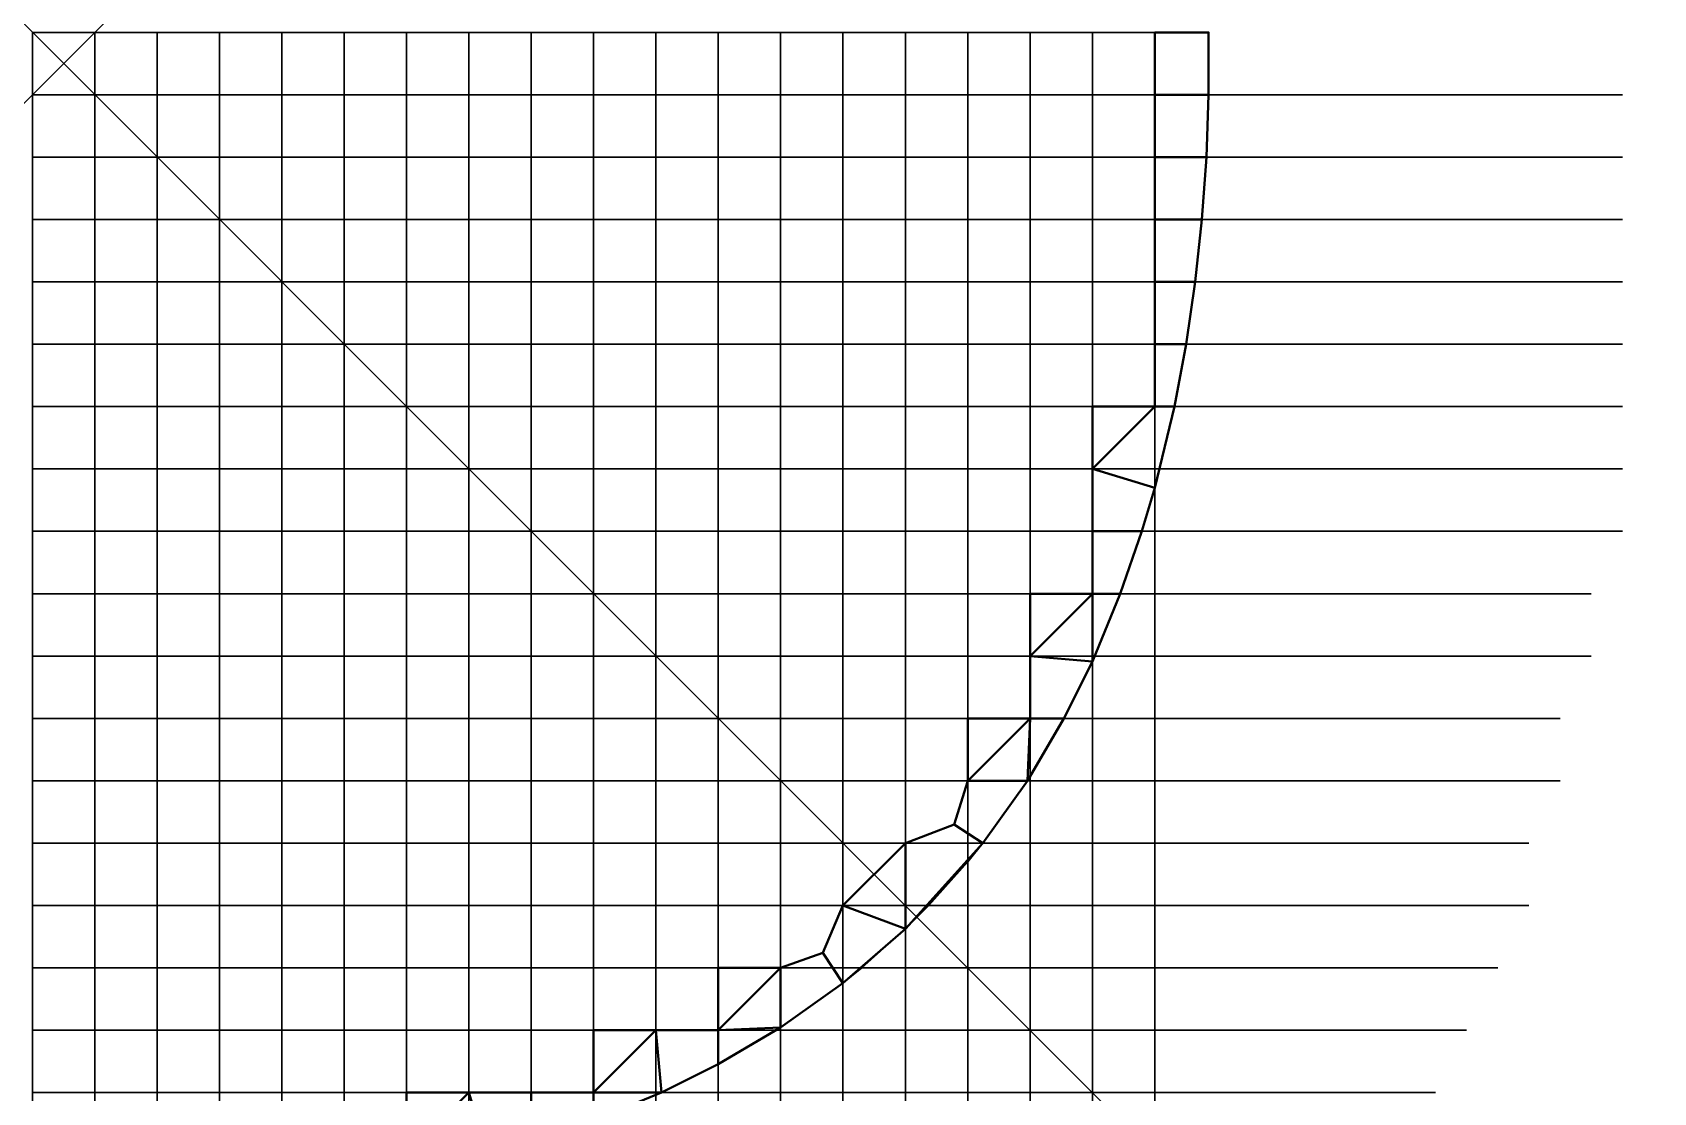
# Model space of a CAD drawing. Header units: millimetres. Extents: x -27.3 to 27.3, y -27.3 to 27.3.
# Drawn here: x -0.53 to 27.29, y -17.66 to 0.53 of the extents above; entities that cross this region are included whole.
import ezdxf

# ---------------------------------------------------------------- set-up
doc = ezdxf.new("R2010")
doc.units = ezdxf.units.MM
for name, color, linetype, lineweight in [('Bases', 102, 'Continuous', 30), ('Bases - borderline', 102, 'Continuous', 40), ('Border', 7, 'Continuous', 30), ('LowerTendons', 140, 'Continuous', 30), ('LowerTendons Crown', 162, 'Continuous', 30), ('UpperTendons', 30, 'Continuous', 30), ('UpperTendons Crown', 56, 'Continuous', 30)]:
    doc.layers.add(name, color=color, linetype=linetype, lineweight=lineweight)

# ---------------------------------------------------------------- blocks, each defined once
blk = doc.blocks.new('dfgdfgdfgdfgdfgdfg')
at = {"layer": 'Border'}
for p, q in [((0.56143, 0.01529), (0.56143, -0.01529)), ((0.56143, -0.01529), (0.56034, -0.04586)), ((0.56034, -0.04586), (0.55816, -0.07643)), ((0.55816, -0.07643), (0.55484, -0.107)), ((0.55484, -0.107), (0.55034, -0.13757)), ((0.55034, -0.13757), (0.5446, -0.16814)), ((0.5446, -0.16814), (0.53753, -0.19871)), ((0.53753, -0.19871), (0.535, -0.20793)), ((0.535, -0.20793), (0.52871, -0.22929)), ((0.52871, -0.22929), (0.51811, -0.25986)), ((0.51811, -0.25986), (0.50568, -0.29043)), ((0.50443, -0.29313), (0.49043, -0.321)), ((0.50568, -0.29043), (0.50443, -0.29313)), ((0.49043, -0.321), (0.47386, -0.34958)), ((0.47386, -0.34958), (0.4726, -0.35157)), ((0.4726, -0.35157), (0.45073, -0.38214)), ((0.45073, -0.38214), (0.44329, -0.39137)), ((0.44329, -0.39137), (0.4242, -0.41271)), ((0.4242, -0.41271), (0.41271, -0.4242)), ((0.41271, -0.4242), (0.39137, -0.44329)), ((0.39137, -0.44329), (0.38214, -0.45073)), ((0.38214, -0.45073), (0.35157, -0.4726)), ((0.34958, -0.47386), (0.321, -0.49043)), ((0.35157, -0.4726), (0.34958, -0.47386)), ((0.321, -0.49043), (0.29313, -0.50443)), ((0.29313, -0.50443), (0.29043, -0.50568))]:
    blk.add_line(p, q, dxfattribs=at)

msp = doc.modelspace()

# ---------------------------------------------------------------- linework, layer by layer
for p, q in [((-27.285, -27.285), (27.285, 27.285)), ((27.285, -27.285), (-27.285, 27.285))]:
    msp.add_line(p, q)
at = {"layer": 'Bases'}
for points in [[(-0.535, -0.535), (0.535, -0.535), (0.535, 0.535), (-0.535, 0.535)], [(0.535, -0.535), (1.605, -0.535), (1.605, 0.535), (0.535, 0.535)], [(1.605, -0.535), (2.675, -0.535), (2.675, 0.535), (1.605, 0.535)], [(2.675, -0.535), (3.745, -0.535), (3.745, 0.535), (2.675, 0.535)], [(3.745, -0.535), (4.815, -0.535), (4.815, 0.535), (3.745, 0.535)], [(4.815, -0.535), (5.885, -0.535), (5.885, 0.535), (4.815, 0.535)], [(5.885, -0.535), (6.955, -0.535), (6.955, 0.535), (5.885, 0.535)], [(6.955, -0.535), (8.025, -0.535), (8.025, 0.535), (6.955, 0.535)], [(8.025, -0.535), (9.095, -0.535), (9.095, 0.535), (8.025, 0.535)], [(9.095, -0.535), (10.165, -0.535), (10.165, 0.535), (9.095, 0.535)], [(10.165, -0.535), (11.235, -0.535), (11.235, 0.535), (10.165, 0.535)], [(11.235, -0.535), (12.305, -0.535), (12.305, 0.535), (11.235, 0.535)], [(12.305, -0.535), (13.375, -0.535), (13.375, 0.535), (12.305, 0.535)], [(13.375, -0.535), (14.445, -0.535), (14.445, 0.535), (13.375, 0.535)], [(14.445, -0.535), (15.515, -0.535), (15.515, 0.535), (14.445, 0.535)], [(15.515, -0.535), (16.585, -0.535), (16.585, 0.535), (15.515, 0.535)], [(16.585, -0.535), (17.655, -0.535), (17.655, 0.535), (16.585, 0.535)], [(17.655, -0.535), (18.725, -0.535), (18.725, 0.535), (17.655, 0.535)], [(-0.535, -1.605), (0.535, -1.605), (0.535, -0.535), (-0.535, -0.535)], [(0.535, -1.605), (1.605, -1.605), (1.605, -0.535), (0.535, -0.535)], [(1.605, -1.605), (2.675, -1.605), (2.675, -0.535), (1.605, -0.535)], [(2.675, -1.605), (3.745, -1.605), (3.745, -0.535), (2.675, -0.535)], [(3.745, -1.605), (4.815, -1.605), (4.815, -0.535), (3.745, -0.535)], [(4.815, -1.605), (5.885, -1.605), (5.885, -0.535), (4.815, -0.535)], [(5.885, -1.605), (6.955, -1.605), (6.955, -0.535), (5.885, -0.535)], [(6.955, -1.605), (8.025, -1.605), (8.025, -0.535), (6.955, -0.535)], [(8.025, -1.605), (9.095, -1.605), (9.095, -0.535), (8.025, -0.535)], [(9.095, -1.605), (10.165, -1.605), (10.165, -0.535), (9.095, -0.535)], [(10.165, -1.605), (11.235, -1.605), (11.235, -0.535), (10.165, -0.535)], [(11.235, -1.605), (12.305, -1.605), (12.305, -0.535), (11.235, -0.535)], [(12.305, -1.605), (13.375, -1.605), (13.375, -0.535), (12.305, -0.535)], [(13.375, -1.605), (14.445, -1.605), (14.445, -0.535), (13.375, -0.535)], [(14.445, -1.605), (15.515, -1.605), (15.515, -0.535), (14.445, -0.535)], [(15.515, -1.605), (16.585, -1.605), (16.585, -0.535), (15.515, -0.535)], [(16.585, -1.605), (17.655, -1.605), (17.655, -0.535), (16.585, -0.535)], [(17.655, -1.605), (18.725, -1.605), (18.725, -0.535), (17.655, -0.535)], [(-0.535, -2.675), (0.535, -2.675), (0.535, -1.605), (-0.535, -1.605)], [(0.535, -2.675), (1.605, -2.675), (1.605, -1.605), (0.535, -1.605)], [(1.605, -2.675), (2.675, -2.675), (2.675, -1.605), (1.605, -1.605)], [(2.675, -2.675), (3.745, -2.675), (3.745, -1.605), (2.675, -1.605)], [(3.745, -2.675), (4.815, -2.675), (4.815, -1.605), (3.745, -1.605)], [(4.815, -2.675), (5.885, -2.675), (5.885, -1.605), (4.815, -1.605)], [(5.885, -2.675), (6.955, -2.675), (6.955, -1.605), (5.885, -1.605)], [(6.955, -2.675), (8.025, -2.675), (8.025, -1.605), (6.955, -1.605)], [(8.025, -2.675), (9.095, -2.675), (9.095, -1.605), (8.025, -1.605)], [(9.095, -2.675), (10.165, -2.675), (10.165, -1.605), (9.095, -1.605)], [(10.165, -2.675), (11.235, -2.675), (11.235, -1.605), (10.165, -1.605)], [(11.235, -2.675), (12.305, -2.675), (12.305, -1.605), (11.235, -1.605)], [(12.305, -2.675), (13.375, -2.675), (13.375, -1.605), (12.305, -1.605)], [(13.375, -2.675), (14.445, -2.675), (14.445, -1.605), (13.375, -1.605)], [(14.445, -2.675), (15.515, -2.675), (15.515, -1.605), (14.445, -1.605)], [(15.515, -2.675), (16.585, -2.675), (16.585, -1.605), (15.515, -1.605)], [(16.585, -2.675), (17.655, -2.675), (17.655, -1.605), (16.585, -1.605)], [(17.655, -2.675), (18.725, -2.675), (18.725, -1.605), (17.655, -1.605)], [(-0.535, -3.745), (0.535, -3.745), (0.535, -2.675), (-0.535, -2.675)], [(0.535, -3.745), (1.605, -3.745), (1.605, -2.675), (0.535, -2.675)], [(1.605, -3.745), (2.675, -3.745), (2.675, -2.675), (1.605, -2.675)], [(2.675, -3.745), (3.745, -3.745), (3.745, -2.675), (2.675, -2.675)], [(3.745, -3.745), (4.815, -3.745), (4.815, -2.675), (3.745, -2.675)], [(4.815, -3.745), (5.885, -3.745), (5.885, -2.675), (4.815, -2.675)], [(5.885, -3.745), (6.955, -3.745), (6.955, -2.675), (5.885, -2.675)], [(6.955, -3.745), (8.025, -3.745), (8.025, -2.675), (6.955, -2.675)], [(8.025, -3.745), (9.095, -3.745), (9.095, -2.675), (8.025, -2.675)], [(9.095, -3.745), (10.165, -3.745), (10.165, -2.675), (9.095, -2.675)], [(10.165, -3.745), (11.235, -3.745), (11.235, -2.675), (10.165, -2.675)], [(11.235, -3.745), (12.305, -3.745), (12.305, -2.675), (11.235, -2.675)], [(12.305, -3.745), (13.375, -3.745), (13.375, -2.675), (12.305, -2.675)], [(13.375, -3.745), (14.445, -3.745), (14.445, -2.675), (13.375, -2.675)], [(14.445, -3.745), (15.515, -3.745), (15.515, -2.675), (14.445, -2.675)], [(15.515, -3.745), (16.585, -3.745), (16.585, -2.675), (15.515, -2.675)], [(16.585, -3.745), (17.655, -3.745), (17.655, -2.675), (16.585, -2.675)], [(17.655, -3.745), (18.725, -3.745), (18.725, -2.675), (17.655, -2.675)], [(-0.535, -4.815), (0.535, -4.815), (0.535, -3.745), (-0.535, -3.745)], [(0.535, -4.815), (1.605, -4.815), (1.605, -3.745), (0.535, -3.745)], [(1.605, -4.815), (2.675, -4.815), (2.675, -3.745), (1.605, -3.745)], [(2.675, -4.815), (3.745, -4.815), (3.745, -3.745), (2.675, -3.745)], [(3.745, -4.815), (4.815, -4.815), (4.815, -3.745), (3.745, -3.745)], [(4.815, -4.815), (5.885, -4.815), (5.885, -3.745), (4.815, -3.745)], [(5.885, -4.815), (6.955, -4.815), (6.955, -3.745), (5.885, -3.745)], [(6.955, -4.815), (8.025, -4.815), (8.025, -3.745), (6.955, -3.745)], [(8.025, -4.815), (9.095, -4.815), (9.095, -3.745), (8.025, -3.745)], [(9.095, -4.815), (10.165, -4.815), (10.165, -3.745), (9.095, -3.745)], [(10.165, -4.815), (11.235, -4.815), (11.235, -3.745), (10.165, -3.745)], [(11.235, -4.815), (12.305, -4.815), (12.305, -3.745), (11.235, -3.745)], [(12.305, -4.815), (13.375, -4.815), (13.375, -3.745), (12.305, -3.745)], [(13.375, -4.815), (14.445, -4.815), (14.445, -3.745), (13.375, -3.745)], [(14.445, -4.815), (15.515, -4.815), (15.515, -3.745), (14.445, -3.745)], [(15.515, -4.815), (16.585, -4.815), (16.585, -3.745), (15.515, -3.745)], [(16.585, -4.815), (17.655, -4.815), (17.655, -3.745), (16.585, -3.745)], [(17.655, -4.815), (18.725, -4.815), (18.725, -3.745), (17.655, -3.745)], [(-0.535, -5.885), (0.535, -5.885), (0.535, -4.815), (-0.535, -4.815)], [(0.535, -5.885), (1.605, -5.885), (1.605, -4.815), (0.535, -4.815)], [(1.605, -5.885), (2.675, -5.885), (2.675, -4.815), (1.605, -4.815)], [(2.675, -5.885), (3.745, -5.885), (3.745, -4.815), (2.675, -4.815)], [(3.745, -5.885), (4.815, -5.885), (4.815, -4.815), (3.745, -4.815)], [(4.815, -5.885), (5.885, -5.885), (5.885, -4.815), (4.815, -4.815)], [(5.885, -5.885), (6.955, -5.885), (6.955, -4.815), (5.885, -4.815)], [(6.955, -5.885), (8.025, -5.885), (8.025, -4.815), (6.955, -4.815)], [(8.025, -5.885), (9.095, -5.885), (9.095, -4.815), (8.025, -4.815)], [(9.095, -5.885), (10.165, -5.885), (10.165, -4.815), (9.095, -4.815)], [(10.165, -5.885), (11.235, -5.885), (11.235, -4.815), (10.165, -4.815)], [(11.235, -5.885), (12.305, -5.885), (12.305, -4.815), (11.235, -4.815)], [(12.305, -5.885), (13.375, -5.885), (13.375, -4.815), (12.305, -4.815)], [(13.375, -5.885), (14.445, -5.885), (14.445, -4.815), (13.375, -4.815)], [(14.445, -5.885), (15.515, -5.885), (15.515, -4.815), (14.445, -4.815)], [(15.515, -5.885), (16.585, -5.885), (16.585, -4.815), (15.515, -4.815)], [(16.585, -5.885), (17.655, -5.885), (17.655, -4.815), (16.585, -4.815)], [(17.655, -5.885), (18.725, -5.885), (18.725, -4.815), (17.655, -4.815)], [(-0.535, -6.955), (0.535, -6.955), (0.535, -5.885), (-0.535, -5.885)], [(0.535, -6.955), (1.605, -6.955), (1.605, -5.885), (0.535, -5.885)], [(1.605, -6.955), (2.675, -6.955), (2.675, -5.885), (1.605, -5.885)], [(2.675, -6.955), (3.745, -6.955), (3.745, -5.885), (2.675, -5.885)], [(3.745, -6.955), (4.815, -6.955), (4.815, -5.885), (3.745, -5.885)], [(4.815, -6.955), (5.885, -6.955), (5.885, -5.885), (4.815, -5.885)], [(5.885, -6.955), (6.955, -6.955), (6.955, -5.885), (5.885, -5.885)], [(6.955, -6.955), (8.025, -6.955), (8.025, -5.885), (6.955, -5.885)], [(8.025, -6.955), (9.095, -6.955), (9.095, -5.885), (8.025, -5.885)], [(9.095, -6.955), (10.165, -6.955), (10.165, -5.885), (9.095, -5.885)], [(10.165, -6.955), (11.235, -6.955), (11.235, -5.885), (10.165, -5.885)], [(11.235, -6.955), (12.305, -6.955), (12.305, -5.885), (11.235, -5.885)], [(12.305, -6.955), (13.375, -6.955), (13.375, -5.885), (12.305, -5.885)], [(13.375, -6.955), (14.445, -6.955), (14.445, -5.885), (13.375, -5.885)], [(14.445, -6.955), (15.515, -6.955), (15.515, -5.885), (14.445, -5.885)], [(15.515, -6.955), (16.585, -6.955), (16.585, -5.885), (15.515, -5.885)], [(16.585, -6.955), (17.655, -6.955), (17.655, -5.885), (16.585, -5.885)], [(-0.535, -8.025), (0.535, -8.025), (0.535, -6.955), (-0.535, -6.955)], [(0.535, -8.025), (1.605, -8.025), (1.605, -6.955), (0.535, -6.955)], [(1.605, -8.025), (2.675, -8.025), (2.675, -6.955), (1.605, -6.955)], [(2.675, -8.025), (3.745, -8.025), (3.745, -6.955), (2.675, -6.955)], [(3.745, -8.025), (4.815, -8.025), (4.815, -6.955), (3.745, -6.955)], [(4.815, -8.025), (5.885, -8.025), (5.885, -6.955), (4.815, -6.955)], [(5.885, -8.025), (6.955, -8.025), (6.955, -6.955), (5.885, -6.955)], [(6.955, -8.025), (8.025, -8.025), (8.025, -6.955), (6.955, -6.955)], [(8.025, -8.025), (9.095, -8.025), (9.095, -6.955), (8.025, -6.955)], [(9.095, -8.025), (10.165, -8.025), (10.165, -6.955), (9.095, -6.955)], [(10.165, -8.025), (11.235, -8.025), (11.235, -6.955), (10.165, -6.955)], [(11.235, -8.025), (12.305, -8.025), (12.305, -6.955), (11.235, -6.955)], [(12.305, -8.025), (13.375, -8.025), (13.375, -6.955), (12.305, -6.955)], [(13.375, -8.025), (14.445, -8.025), (14.445, -6.955), (13.375, -6.955)], [(14.445, -8.025), (15.515, -8.025), (15.515, -6.955), (14.445, -6.955)], [(15.515, -8.025), (16.585, -8.025), (16.585, -6.955), (15.515, -6.955)], [(16.585, -8.025), (17.655, -8.025), (17.655, -6.955), (16.585, -6.955)], [(-0.535, -9.095), (0.535, -9.095), (0.535, -8.025), (-0.535, -8.025)], [(0.535, -9.095), (1.605, -9.095), (1.605, -8.025), (0.535, -8.025)], [(1.605, -9.095), (2.675, -9.095), (2.675, -8.025), (1.605, -8.025)], [(2.675, -9.095), (3.745, -9.095), (3.745, -8.025), (2.675, -8.025)], [(3.745, -9.095), (4.815, -9.095), (4.815, -8.025), (3.745, -8.025)], [(4.815, -9.095), (5.885, -9.095), (5.885, -8.025), (4.815, -8.025)], [(5.885, -9.095), (6.955, -9.095), (6.955, -8.025), (5.885, -8.025)], [(6.955, -9.095), (8.025, -9.095), (8.025, -8.025), (6.955, -8.025)], [(8.025, -9.095), (9.095, -9.095), (9.095, -8.025), (8.025, -8.025)], [(9.095, -9.095), (10.165, -9.095), (10.165, -8.025), (9.095, -8.025)], [(10.165, -9.095), (11.235, -9.095), (11.235, -8.025), (10.165, -8.025)], [(11.235, -9.095), (12.305, -9.095), (12.305, -8.025), (11.235, -8.025)], [(12.305, -9.095), (13.375, -9.095), (13.375, -8.025), (12.305, -8.025)], [(13.375, -9.095), (14.445, -9.095), (14.445, -8.025), (13.375, -8.025)], [(14.445, -9.095), (15.515, -9.095), (15.515, -8.025), (14.445, -8.025)], [(15.515, -9.095), (16.585, -9.095), (16.585, -8.025), (15.515, -8.025)], [(16.585, -9.095), (17.655, -9.095), (17.655, -8.025), (16.585, -8.025)], [(-0.535, -10.165), (0.535, -10.165), (0.535, -9.095), (-0.535, -9.095)], [(0.535, -10.165), (1.605, -10.165), (1.605, -9.095), (0.535, -9.095)], [(1.605, -10.165), (2.675, -10.165), (2.675, -9.095), (1.605, -9.095)], [(2.675, -10.165), (3.745, -10.165), (3.745, -9.095), (2.675, -9.095)], [(3.745, -10.165), (4.815, -10.165), (4.815, -9.095), (3.745, -9.095)], [(4.815, -10.165), (5.885, -10.165), (5.885, -9.095), (4.815, -9.095)], [(5.885, -10.165), (6.955, -10.165), (6.955, -9.095), (5.885, -9.095)], [(6.955, -10.165), (8.025, -10.165), (8.025, -9.095), (6.955, -9.095)], [(8.025, -10.165), (9.095, -10.165), (9.095, -9.095), (8.025, -9.095)], [(9.095, -10.165), (10.165, -10.165), (10.165, -9.095), (9.095, -9.095)], [(10.165, -10.165), (11.235, -10.165), (11.235, -9.095), (10.165, -9.095)], [(11.235, -10.165), (12.305, -10.165), (12.305, -9.095), (11.235, -9.095)], [(12.305, -10.165), (13.375, -10.165), (13.375, -9.095), (12.305, -9.095)], [(13.375, -10.165), (14.445, -10.165), (14.445, -9.095), (13.375, -9.095)], [(14.445, -10.165), (15.515, -10.165), (15.515, -9.095), (14.445, -9.095)], [(15.515, -10.165), (16.585, -10.165), (16.585, -9.095), (15.515, -9.095)], [(-0.535, -11.235), (0.535, -11.235), (0.535, -10.165), (-0.535, -10.165)], [(0.535, -11.235), (1.605, -11.235), (1.605, -10.165), (0.535, -10.165)], [(1.605, -11.235), (2.675, -11.235), (2.675, -10.165), (1.605, -10.165)], [(2.675, -11.235), (3.745, -11.235), (3.745, -10.165), (2.675, -10.165)], [(3.745, -11.235), (4.815, -11.235), (4.815, -10.165), (3.745, -10.165)], [(4.815, -11.235), (5.885, -11.235), (5.885, -10.165), (4.815, -10.165)], [(5.885, -11.235), (6.955, -11.235), (6.955, -10.165), (5.885, -10.165)], [(6.955, -11.235), (8.025, -11.235), (8.025, -10.165), (6.955, -10.165)], [(8.025, -11.235), (9.095, -11.235), (9.095, -10.165), (8.025, -10.165)], [(9.095, -11.235), (10.165, -11.235), (10.165, -10.165), (9.095, -10.165)], [(10.165, -11.235), (11.235, -11.235), (11.235, -10.165), (10.165, -10.165)], [(11.235, -11.235), (12.305, -11.235), (12.305, -10.165), (11.235, -10.165)], [(12.305, -11.235), (13.375, -11.235), (13.375, -10.165), (12.305, -10.165)], [(13.375, -11.235), (14.445, -11.235), (14.445, -10.165), (13.375, -10.165)], [(14.445, -11.235), (15.515, -11.235), (15.515, -10.165), (14.445, -10.165)], [(15.515, -11.235), (16.585, -11.235), (16.585, -10.165), (15.515, -10.165)], [(-0.535, -12.305), (0.535, -12.305), (0.535, -11.235), (-0.535, -11.235)], [(0.535, -12.305), (1.605, -12.305), (1.605, -11.235), (0.535, -11.235)], [(1.605, -12.305), (2.675, -12.305), (2.675, -11.235), (1.605, -11.235)], [(2.675, -12.305), (3.745, -12.305), (3.745, -11.235), (2.675, -11.235)], [(3.745, -12.305), (4.815, -12.305), (4.815, -11.235), (3.745, -11.235)], [(4.815, -12.305), (5.885, -12.305), (5.885, -11.235), (4.815, -11.235)], [(5.885, -12.305), (6.955, -12.305), (6.955, -11.235), (5.885, -11.235)], [(6.955, -12.305), (8.025, -12.305), (8.025, -11.235), (6.955, -11.235)], [(8.025, -12.305), (9.095, -12.305), (9.095, -11.235), (8.025, -11.235)], [(9.095, -12.305), (10.165, -12.305), (10.165, -11.235), (9.095, -11.235)], [(10.165, -12.305), (11.235, -12.305), (11.235, -11.235), (10.165, -11.235)], [(11.235, -12.305), (12.305, -12.305), (12.305, -11.235), (11.235, -11.235)], [(12.305, -12.305), (13.375, -12.305), (13.375, -11.235), (12.305, -11.235)], [(13.375, -12.305), (14.445, -12.305), (14.445, -11.235), (13.375, -11.235)], [(14.445, -12.305), (15.515, -12.305), (15.515, -11.235), (14.445, -11.235)], [(-0.535, -13.375), (0.535, -13.375), (0.535, -12.305), (-0.535, -12.305)], [(0.535, -13.375), (1.605, -13.375), (1.605, -12.305), (0.535, -12.305)], [(1.605, -13.375), (2.675, -13.375), (2.675, -12.305), (1.605, -12.305)], [(2.675, -13.375), (3.745, -13.375), (3.745, -12.305), (2.675, -12.305)], [(3.745, -13.375), (4.815, -13.375), (4.815, -12.305), (3.745, -12.305)], [(4.815, -13.375), (5.885, -13.375), (5.885, -12.305), (4.815, -12.305)], [(5.885, -13.375), (6.955, -13.375), (6.955, -12.305), (5.885, -12.305)], [(6.955, -13.375), (8.025, -13.375), (8.025, -12.305), (6.955, -12.305)], [(8.025, -13.375), (9.095, -13.375), (9.095, -12.305), (8.025, -12.305)], [(9.095, -13.375), (10.165, -13.375), (10.165, -12.305), (9.095, -12.305)], [(10.165, -13.375), (11.235, -13.375), (11.235, -12.305), (10.165, -12.305)], [(11.235, -13.375), (12.305, -13.375), (12.305, -12.305), (11.235, -12.305)], [(12.305, -13.375), (13.375, -13.375), (13.375, -12.305), (12.305, -12.305)], [(13.375, -13.375), (14.445, -13.375), (14.445, -12.305), (13.375, -12.305)], [(14.445, -13.375), (15.28127, -13.05389), (15.515, -12.305), (14.445, -12.305)], [(-0.535, -14.445), (0.535, -14.445), (0.535, -13.375), (-0.535, -13.375)], [(0.535, -14.445), (1.605, -14.445), (1.605, -13.375), (0.535, -13.375)], [(1.605, -14.445), (2.675, -14.445), (2.675, -13.375), (1.605, -13.375)], [(2.675, -14.445), (3.745, -14.445), (3.745, -13.375), (2.675, -13.375)], [(3.745, -14.445), (4.815, -14.445), (4.815, -13.375), (3.745, -13.375)], [(4.815, -14.445), (5.885, -14.445), (5.885, -13.375), (4.815, -13.375)], [(5.885, -14.445), (6.955, -14.445), (6.955, -13.375), (5.885, -13.375)], [(6.955, -14.445), (8.025, -14.445), (8.025, -13.375), (6.955, -13.375)], [(8.025, -14.445), (9.095, -14.445), (9.095, -13.375), (8.025, -13.375)], [(9.095, -14.445), (10.165, -14.445), (10.165, -13.375), (9.095, -13.375)], [(10.165, -14.445), (11.235, -14.445), (11.235, -13.375), (10.165, -13.375)], [(11.235, -14.445), (12.305, -14.445), (12.305, -13.375), (11.235, -13.375)], [(12.305, -14.445), (13.375, -14.445), (13.375, -13.375), (12.305, -13.375)], [(14.445, -13.375), (14.445, -13.375), (13.375, -13.375), (13.375, -14.445)], [(-0.535, -15.515), (0.535, -15.515), (0.535, -14.445), (-0.535, -14.445)], [(0.535, -15.515), (1.605, -15.515), (1.605, -14.445), (0.535, -14.445)], [(1.605, -15.515), (2.675, -15.515), (2.675, -14.445), (1.605, -14.445)], [(2.675, -15.515), (3.745, -15.515), (3.745, -14.445), (2.675, -14.445)], [(3.745, -15.515), (4.815, -15.515), (4.815, -14.445), (3.745, -14.445)], [(4.815, -15.515), (5.885, -15.515), (5.885, -14.445), (4.815, -14.445)], [(5.885, -15.515), (6.955, -15.515), (6.955, -14.445), (5.885, -14.445)], [(6.955, -15.515), (8.025, -15.515), (8.025, -14.445), (6.955, -14.445)], [(8.025, -15.515), (9.095, -15.515), (9.095, -14.445), (8.025, -14.445)], [(9.095, -15.515), (10.165, -15.515), (10.165, -14.445), (9.095, -14.445)], [(10.165, -15.515), (11.235, -15.515), (11.235, -14.445), (10.165, -14.445)], [(11.235, -15.515), (12.305, -15.515), (12.305, -14.445), (11.235, -14.445)], [(12.305, -15.515), (13.02966, -15.25975), (13.375, -14.445), (12.305, -14.445)], [(-0.535, -16.585), (0.535, -16.585), (0.535, -15.515), (-0.535, -15.515)], [(0.535, -16.585), (1.605, -16.585), (1.605, -15.515), (0.535, -15.515)], [(1.605, -16.585), (2.675, -16.585), (2.675, -15.515), (1.605, -15.515)], [(2.675, -16.585), (3.745, -16.585), (3.745, -15.515), (2.675, -15.515)], [(3.745, -16.585), (4.815, -16.585), (4.815, -15.515), (3.745, -15.515)], [(4.815, -16.585), (5.885, -16.585), (5.885, -15.515), (4.815, -15.515)], [(5.885, -16.585), (6.955, -16.585), (6.955, -15.515), (5.885, -15.515)], [(6.955, -16.585), (8.025, -16.585), (8.025, -15.515), (6.955, -15.515)], [(8.025, -16.585), (9.095, -16.585), (9.095, -15.515), (8.025, -15.515)], [(9.095, -16.585), (10.165, -16.585), (10.165, -15.515), (9.095, -15.515)], [(10.165, -16.585), (11.235, -16.585), (11.235, -15.515), (10.165, -15.515)], [(-0.535, -17.655), (0.535, -17.655), (0.535, -16.585), (-0.535, -16.585)], [(0.535, -17.655), (1.605, -17.655), (1.605, -16.585), (0.535, -16.585)], [(1.605, -17.655), (2.675, -17.655), (2.675, -16.585), (1.605, -16.585)], [(2.675, -17.655), (3.745, -17.655), (3.745, -16.585), (2.675, -16.585)], [(3.745, -17.655), (4.815, -17.655), (4.815, -16.585), (3.745, -16.585)], [(4.815, -17.655), (5.885, -17.655), (5.885, -16.585), (4.815, -16.585)], [(5.885, -17.655), (6.955, -17.655), (6.955, -16.585), (5.885, -16.585)], [(6.955, -17.655), (8.025, -17.655), (8.025, -16.585), (6.955, -16.585)], [(8.025, -17.655), (9.095, -17.655), (9.095, -16.585), (8.025, -16.585)], [(-0.535, -18.725), (0.535, -18.725), (0.535, -17.655), (-0.535, -17.655)], [(0.535, -18.725), (1.605, -18.725), (1.605, -17.655), (0.535, -17.655)], [(1.605, -18.725), (2.675, -18.725), (2.675, -17.655), (1.605, -17.655)], [(2.675, -18.725), (3.745, -18.725), (3.745, -17.655), (2.675, -17.655)], [(3.745, -18.725), (4.815, -18.725), (4.815, -17.655), (3.745, -17.655)], [(4.815, -18.725), (5.885, -18.725), (5.885, -17.655), (4.815, -17.655)]]:
    msp.add_3dface(points, dxfattribs=at)
at = {"layer": 'Bases - borderline', "color": 1}
for points in [[(18.725, 0.535), (18.725, -0.535), (19.65005, -0.53515), (19.65005, 0.53515)], [(19.6119, -1.6051), (19.65005, -0.53515), (18.725, -0.535), (18.725, -1.605)], [(19.5356, -2.67505), (19.6119, -1.6051), (18.725, -1.605), (18.725, -2.675)], [(19.4194, -3.745), (19.5356, -2.67505), (18.725, -2.675), (18.725, -3.745)], [(19.2619, -4.81495), (19.4194, -3.745), (18.725, -3.745), (18.725, -4.815)], [(19.061, -5.8849), (19.2619, -4.81495), (18.725, -4.815), (18.725, -5.885)], [(18.725, -7.27755), (19.061, -5.8849), (18.725, -5.885), (17.655, -6.955)], [(18.725, -5.885), (18.725, -5.885), (17.655, -5.885), (17.655, -6.955)], [(18.50485, -8.02515), (18.725, -7.27755), (17.655, -6.955), (17.655, -8.025)], [(18.13385, -9.0951), (18.50485, -8.02515), (17.655, -8.025), (17.655, -9.095)], [(16.585, -9.095), (16.585, -9.095), (17.655, -9.095), (16.585, -10.165)], [(17.65505, -10.25955), (17.65505, -10.25955), (17.655, -9.095), (16.585, -10.165)], [(17.65505, -10.25955), (17.65505, -10.25955), (18.13385, -9.0951), (17.655, -9.095)], [(17.16505, -11.235), (17.65505, -10.25955), (16.585, -10.165), (16.585, -11.235)], [(16.585, -11.235), (16.585, -11.235), (15.515, -11.235), (15.515, -12.305)], [(15.515, -12.305), (15.515, -12.305), (16.541, -12.30495), (16.585, -11.235)], [(16.541, -12.30495), (16.541, -12.30495), (17.16505, -11.235), (16.585, -11.235)], [(15.77555, -13.3749), (16.541, -12.30495), (15.515, -12.305), (15.28127, -13.05389)], [(15.77555, -13.3749), (15.28127, -13.05389), (14.445, -13.375), (14.44485, -14.847)], [(14.44485, -14.847), (14.44485, -14.847), (14.445, -13.375), (13.375, -14.445)], [(13.3749, -15.77555), (14.44485, -14.847), (13.375, -14.445), (13.02966, -15.25975)], [(12.30495, -16.541), (13.3749, -15.77555), (13.02966, -15.25975), (12.305, -15.515)], [(12.305, -15.515), (12.305, -15.515), (11.235, -15.515), (11.235, -16.585)], [(11.235, -16.585), (11.235, -16.585), (12.30495, -16.541), (12.305, -15.515)], [(10.165, -16.585), (10.165, -16.585), (9.095, -16.585), (9.095, -17.655)], [(10.25955, -17.65505), (10.25955, -17.65505), (10.165, -16.585), (9.095, -17.655)], [(10.25955, -17.65505), (11.235, -17.16505), (11.235, -16.585), (10.165, -16.585)], [(11.235, -17.16505), (11.235, -17.16505), (12.30495, -16.541), (11.235, -16.585)], [(5.885, -18.725), (6.955, -17.655), (7.27755, -18.725), (5.8849, -19.061)], [(6.955, -17.655), (6.955, -17.655), (5.885, -17.655), (5.885, -18.725)], [(8.02515, -18.50485), (8.025, -17.655), (6.955, -17.655), (7.27755, -18.725)], [(9.0951, -18.13385), (9.095, -17.655), (8.025, -17.655), (8.02515, -18.50485)], [(9.0951, -18.13385), (9.0951, -18.13385), (10.25955, -17.65505), (9.095, -17.655)]]:
    msp.add_3dface(points, dxfattribs=at)
at = {"layer": 'LowerTendons'}
for p, q in [((-0.535, -0.535), (0.535, -0.535)), ((0.535, -0.535), (1.605, -0.535)), ((1.605, -0.535), (2.675, -0.535)), ((2.675, -0.535), (3.745, -0.535)), ((3.745, -0.535), (4.815, -0.535)), ((4.815, -0.535), (5.885, -0.535)), ((5.885, -0.535), (6.955, -0.535)), ((6.955, -0.535), (8.025, -0.535)), ((8.025, -0.535), (9.095, -0.535)), ((9.095, -0.535), (10.165, -0.535)), ((10.165, -0.535), (11.235, -0.535)), ((11.235, -0.535), (12.305, -0.535)), ((12.305, -0.535), (13.375, -0.535)), ((13.375, -0.535), (14.445, -0.535)), ((14.445, -0.535), (15.515, -0.535)), ((15.515, -0.535), (16.585, -0.535)), ((16.585, -0.535), (17.655, -0.535)), ((17.655, -0.535), (18.725, -0.535)), ((18.725, -0.535), (19.65005, -0.53515)), ((19.65005, -0.53515), (20.865, -0.535)), ((-0.535, -1.605), (0.535, -1.605)), ((0.535, -1.605), (1.605, -1.605)), ((1.605, -1.605), (2.675, -1.605)), ((2.675, -1.605), (3.745, -1.605)), ((3.745, -1.605), (4.815, -1.605)), ((4.815, -1.605), (5.885, -1.605)), ((5.885, -1.605), (6.955, -1.605)), ((6.955, -1.605), (8.025, -1.605)), ((8.025, -1.605), (9.095, -1.605)), ((9.095, -1.605), (10.165, -1.605)), ((10.165, -1.605), (11.235, -1.605)), ((11.235, -1.605), (12.305, -1.605)), ((12.305, -1.605), (13.375, -1.605)), ((13.375, -1.605), (14.445, -1.605)), ((14.445, -1.605), (15.515, -1.605)), ((15.515, -1.605), (16.585, -1.605)), ((16.585, -1.605), (17.655, -1.605)), ((17.655, -1.605), (18.725, -1.605)), ((18.725, -1.605), (19.6119, -1.6051)), ((19.6119, -1.6051), (20.865, -1.605)), ((-0.535, -2.675), (0.535, -2.675)), ((0.535, -2.675), (1.605, -2.675)), ((1.605, -2.675), (2.675, -2.675)), ((2.675, -2.675), (3.745, -2.675)), ((3.745, -2.675), (4.815, -2.675)), ((4.815, -2.675), (5.885, -2.675)), ((5.885, -2.675), (6.955, -2.675)), ((6.955, -2.675), (8.025, -2.675)), ((8.025, -2.675), (9.095, -2.675)), ((9.095, -2.675), (10.165, -2.675)), ((10.165, -2.675), (11.235, -2.675)), ((11.235, -2.675), (12.305, -2.675)), ((12.305, -2.675), (13.375, -2.675)), ((13.375, -2.675), (14.445, -2.675)), ((14.445, -2.675), (15.515, -2.675)), ((15.515, -2.675), (16.585, -2.675)), ((16.585, -2.675), (17.655, -2.675)), ((17.655, -2.675), (18.725, -2.675)), ((18.725, -2.675), (19.5356, -2.67505)), ((19.5356, -2.67505), (20.865, -2.675)), ((-0.535, -3.745), (0.535, -3.745)), ((0.535, -3.745), (1.605, -3.745)), ((1.605, -3.745), (2.675, -3.745)), ((2.675, -3.745), (3.745, -3.745)), ((3.745, -3.745), (4.815, -3.745)), ((4.815, -3.745), (5.885, -3.745)), ((5.885, -3.745), (6.955, -3.745)), ((6.955, -3.745), (8.025, -3.745)), ((8.025, -3.745), (9.095, -3.745)), ((9.095, -3.745), (10.165, -3.745)), ((10.165, -3.745), (11.235, -3.745)), ((11.235, -3.745), (12.305, -3.745)), ((12.305, -3.745), (13.375, -3.745)), ((13.375, -3.745), (14.445, -3.745)), ((14.445, -3.745), (15.515, -3.745)), ((15.515, -3.745), (16.585, -3.745)), ((16.585, -3.745), (17.655, -3.745)), ((17.655, -3.745), (18.725, -3.745)), ((18.725, -3.745), (19.4194, -3.745)), ((19.4194, -3.745), (20.865, -3.745)), ((-0.535, -4.815), (0.535, -4.815)), ((0.535, -4.815), (1.605, -4.815)), ((1.605, -4.815), (2.675, -4.815)), ((2.675, -4.815), (3.745, -4.815)), ((3.745, -4.815), (4.815, -4.815)), ((4.815, -4.815), (5.885, -4.815)), ((5.885, -4.815), (6.955, -4.815)), ((6.955, -4.815), (8.025, -4.815)), ((8.025, -4.815), (9.095, -4.815)), ((9.095, -4.815), (10.165, -4.815)), ((10.165, -4.815), (11.235, -4.815)), ((11.235, -4.815), (12.305, -4.815)), ((12.305, -4.815), (13.375, -4.815)), ((13.375, -4.815), (14.445, -4.815)), ((14.445, -4.815), (15.515, -4.815)), ((15.515, -4.815), (16.585, -4.815)), ((16.585, -4.815), (17.655, -4.815)), ((17.655, -4.815), (18.725, -4.815)), ((18.725, -4.815), (19.2619, -4.81495)), ((19.2619, -4.81495), (20.865, -4.815)), ((-0.535, -5.885), (0.535, -5.885)), ((0.535, -5.885), (1.605, -5.885)), ((1.605, -5.885), (2.675, -5.885)), ((2.675, -5.885), (3.745, -5.885)), ((3.745, -5.885), (4.815, -5.885)), ((4.815, -5.885), (5.885, -5.885)), ((5.885, -5.885), (6.955, -5.885)), ((6.955, -5.885), (8.025, -5.885)), ((8.025, -5.885), (9.095, -5.885)), ((9.095, -5.885), (10.165, -5.885)), ((10.165, -5.885), (11.235, -5.885)), ((11.235, -5.885), (12.305, -5.885)), ((12.305, -5.885), (13.375, -5.885)), ((13.375, -5.885), (14.445, -5.885)), ((14.445, -5.885), (15.515, -5.885)), ((15.515, -5.885), (16.585, -5.885)), ((16.585, -5.885), (17.655, -5.885)), ((17.655, -5.885), (18.725, -5.885)), ((18.725, -5.885), (19.061, -5.8849)), ((19.061, -5.8849), (20.865, -5.885)), ((-0.535, -6.955), (0.535, -6.955)), ((0.535, -6.955), (1.605, -6.955)), ((1.605, -6.955), (2.675, -6.955)), ((2.675, -6.955), (3.745, -6.955)), ((3.745, -6.955), (4.815, -6.955)), ((4.815, -6.955), (5.885, -6.955)), ((5.885, -6.955), (6.955, -6.955)), ((6.955, -6.955), (8.025, -6.955)), ((8.025, -6.955), (9.095, -6.955)), ((9.095, -6.955), (10.165, -6.955)), ((10.165, -6.955), (11.235, -6.955)), ((11.235, -6.955), (12.305, -6.955)), ((12.305, -6.955), (13.375, -6.955)), ((13.375, -6.955), (14.445, -6.955)), ((14.445, -6.955), (15.515, -6.955)), ((15.515, -6.955), (16.585, -6.955)), ((16.585, -6.955), (17.655, -6.955)), ((17.655, -6.955), (20.865, -6.955)), ((-0.535, -8.025), (0.535, -8.025)), ((0.535, -8.025), (1.605, -8.025)), ((1.605, -8.025), (2.675, -8.025)), ((2.675, -8.025), (3.745, -8.025)), ((3.745, -8.025), (4.815, -8.025)), ((4.815, -8.025), (5.885, -8.025)), ((5.885, -8.025), (6.955, -8.025)), ((6.955, -8.025), (8.025, -8.025)), ((8.025, -8.025), (9.095, -8.025)), ((9.095, -8.025), (10.165, -8.025)), ((10.165, -8.025), (11.235, -8.025)), ((11.235, -8.025), (12.305, -8.025)), ((12.305, -8.025), (13.375, -8.025)), ((13.375, -8.025), (14.445, -8.025)), ((14.445, -8.025), (15.515, -8.025)), ((15.515, -8.025), (16.585, -8.025)), ((16.585, -8.025), (17.655, -8.025)), ((17.655, -8.025), (18.50485, -8.02515)), ((18.50485, -8.02515), (20.865, -8.025)), ((-0.535, -9.095), (0.535, -9.095)), ((0.535, -9.095), (1.605, -9.095)), ((1.605, -9.095), (2.675, -9.095)), ((2.675, -9.095), (3.745, -9.095)), ((3.745, -9.095), (4.815, -9.095)), ((4.815, -9.095), (5.885, -9.095)), ((5.885, -9.095), (6.955, -9.095)), ((6.955, -9.095), (8.025, -9.095)), ((8.025, -9.095), (9.095, -9.095)), ((9.095, -9.095), (10.165, -9.095)), ((10.165, -9.095), (11.235, -9.095)), ((11.235, -9.095), (12.305, -9.095)), ((12.305, -9.095), (13.375, -9.095)), ((13.375, -9.095), (14.445, -9.095)), ((14.445, -9.095), (15.515, -9.095)), ((15.515, -9.095), (16.585, -9.095)), ((16.585, -9.095), (17.655, -9.095)), ((17.655, -9.095), (18.13385, -9.0951)), ((18.13385, -9.0951), (19.795, -9.095)), ((-0.535, -10.165), (0.535, -10.165)), ((0.535, -10.165), (1.605, -10.165)), ((1.605, -10.165), (2.675, -10.165)), ((2.675, -10.165), (3.745, -10.165)), ((3.745, -10.165), (4.815, -10.165)), ((4.815, -10.165), (5.885, -10.165)), ((5.885, -10.165), (6.955, -10.165)), ((6.955, -10.165), (8.025, -10.165)), ((8.025, -10.165), (9.095, -10.165)), ((9.095, -10.165), (10.165, -10.165)), ((10.165, -10.165), (11.235, -10.165)), ((11.235, -10.165), (12.305, -10.165)), ((12.305, -10.165), (13.375, -10.165)), ((13.375, -10.165), (14.445, -10.165)), ((14.445, -10.165), (15.515, -10.165)), ((15.515, -10.165), (16.585, -10.165)), ((16.585, -10.165), (19.795, -10.165)), ((-0.535, -11.235), (0.535, -11.235)), ((0.535, -11.235), (1.605, -11.235)), ((1.605, -11.235), (2.675, -11.235)), ((2.675, -11.235), (3.745, -11.235)), ((3.745, -11.235), (4.815, -11.235)), ((4.815, -11.235), (5.885, -11.235)), ((5.885, -11.235), (6.955, -11.235)), ((6.955, -11.235), (8.025, -11.235)), ((8.025, -11.235), (9.095, -11.235)), ((9.095, -11.235), (10.165, -11.235)), ((10.165, -11.235), (11.235, -11.235)), ((11.235, -11.235), (12.305, -11.235)), ((12.305, -11.235), (13.375, -11.235)), ((13.375, -11.235), (14.445, -11.235)), ((14.445, -11.235), (15.515, -11.235)), ((15.515, -11.235), (16.585, -11.235)), ((16.585, -11.235), (17.16505, -11.235)), ((17.16505, -11.235), (19.795, -11.235)), ((-0.535, -12.305), (0.535, -12.305)), ((0.535, -12.305), (1.605, -12.305)), ((1.605, -12.305), (2.675, -12.305)), ((2.675, -12.305), (3.745, -12.305)), ((3.745, -12.305), (4.815, -12.305)), ((4.815, -12.305), (5.885, -12.305)), ((5.885, -12.305), (6.955, -12.305)), ((6.955, -12.305), (8.025, -12.305)), ((8.025, -12.305), (9.095, -12.305)), ((9.095, -12.305), (10.165, -12.305)), ((10.165, -12.305), (11.235, -12.305)), ((11.235, -12.305), (12.305, -12.305)), ((12.305, -12.305), (13.375, -12.305)), ((13.375, -12.305), (14.445, -12.305)), ((14.445, -12.305), (15.515, -12.305)), ((15.515, -12.305), (16.541, -12.30495)), ((16.541, -12.30495), (18.725, -12.305)), ((-0.535, -13.375), (0.535, -13.375)), ((0.535, -13.375), (1.605, -13.375)), ((1.605, -13.375), (2.675, -13.375)), ((2.675, -13.375), (3.745, -13.375)), ((3.745, -13.375), (4.815, -13.375)), ((4.815, -13.375), (5.885, -13.375)), ((5.885, -13.375), (6.955, -13.375)), ((6.955, -13.375), (8.025, -13.375)), ((8.025, -13.375), (9.095, -13.375)), ((9.095, -13.375), (10.165, -13.375)), ((10.165, -13.375), (11.235, -13.375)), ((11.235, -13.375), (12.305, -13.375)), ((12.305, -13.375), (13.375, -13.375)), ((13.375, -13.375), (14.445, -13.375)), ((14.445, -13.375), (15.77555, -13.3749)), ((15.77555, -13.3749), (17.655, -13.375)), ((-0.535, -14.445), (0.535, -14.445)), ((0.535, -14.445), (1.605, -14.445)), ((1.605, -14.445), (2.675, -14.445)), ((2.675, -14.445), (3.745, -14.445)), ((3.745, -14.445), (4.815, -14.445)), ((4.815, -14.445), (5.885, -14.445)), ((5.885, -14.445), (6.955, -14.445)), ((6.955, -14.445), (8.025, -14.445)), ((8.025, -14.445), (9.095, -14.445)), ((9.095, -14.445), (10.165, -14.445)), ((10.165, -14.445), (11.235, -14.445)), ((11.235, -14.445), (12.305, -14.445)), ((12.305, -14.445), (13.375, -14.445)), ((13.375, -14.445), (15.37334, -14.44485)), ((-0.535, -15.515), (0.535, -15.515)), ((0.535, -15.515), (1.605, -15.515)), ((1.605, -15.515), (2.675, -15.515)), ((2.675, -15.515), (3.745, -15.515)), ((3.745, -15.515), (4.815, -15.515)), ((4.815, -15.515), (5.885, -15.515)), ((5.885, -15.515), (6.955, -15.515)), ((6.955, -15.515), (8.025, -15.515)), ((8.025, -15.515), (9.095, -15.515)), ((9.095, -15.515), (10.165, -15.515)), ((10.165, -15.515), (11.235, -15.515)), ((11.235, -15.515), (12.305, -15.515)), ((12.305, -15.515), (14.19601, -15.515)), ((-0.535, -16.585), (0.535, -16.585)), ((0.535, -16.585), (1.605, -16.585)), ((1.605, -16.585), (2.675, -16.585)), ((2.675, -16.585), (3.745, -16.585)), ((3.745, -16.585), (4.815, -16.585)), ((4.815, -16.585), (5.885, -16.585)), ((5.885, -16.585), (6.955, -16.585)), ((6.955, -16.585), (8.025, -16.585)), ((8.025, -16.585), (9.095, -16.585)), ((9.095, -16.585), (10.165, -16.585)), ((10.165, -16.585), (11.235, -16.585)), ((11.235, -16.585), (13.945, -16.585)), ((-0.535, -17.655), (0.535, -17.655)), ((0.535, -17.655), (1.605, -17.655)), ((1.605, -17.655), (2.675, -17.655)), ((2.675, -17.655), (3.745, -17.655)), ((3.745, -17.655), (4.815, -17.655)), ((4.815, -17.655), (5.885, -17.655)), ((5.885, -17.655), (6.955, -17.655)), ((6.955, -17.655), (8.025, -17.655)), ((8.025, -17.655), (9.095, -17.655)), ((9.095, -17.655), (10.25955, -17.65505)), ((10.25955, -17.65505), (12.305, -17.655))]:
    msp.add_line(p, q, dxfattribs=at)
at = {"layer": 'LowerTendons', "color": 1}
for p, q in [((23.005, -0.535), (26.75, -0.535)), ((23.005, -1.605), (26.75, -1.605)), ((23.005, -2.675), (26.75, -2.675)), ((23.005, -3.745), (26.75, -3.745)), ((23.005, -4.815), (26.75, -4.815)), ((23.005, -5.885), (26.75, -5.885)), ((23.005, -6.955), (26.75, -6.955)), ((23.005, -8.025), (26.75, -8.025)), ((23.005, -9.095), (26.215, -9.095)), ((21.935, -10.165), (26.215, -10.165)), ((21.935, -11.235), (25.68, -11.235)), ((20.865, -12.305), (25.68, -12.305)), ((20.865, -13.375), (25.145, -13.375)), ((20.865, -14.445), (25.145, -14.445)), ((19.795, -15.515), (24.61, -15.515)), ((19.795, -16.585), (24.075, -16.585)), ((18.725, -17.655), (23.54, -17.655))]:
    msp.add_line(p, q, dxfattribs=at)
at = {"layer": 'LowerTendons Crown'}
for p, q in [((20.865, -0.535), (23.005, -0.535)), ((20.865, -1.605), (23.005, -1.605)), ((20.865, -2.675), (23.005, -2.675)), ((20.865, -3.745), (23.005, -3.745)), ((20.865, -4.815), (23.005, -4.815)), ((20.865, -5.885), (23.005, -5.885)), ((20.865, -6.955), (23.005, -6.955)), ((20.865, -8.025), (23.005, -8.025)), ((19.795, -9.095), (23.005, -9.095)), ((19.795, -10.165), (21.935, -10.165)), ((19.795, -11.235), (21.935, -11.235)), ((18.725, -12.305), (20.865, -12.305)), ((17.655, -13.375), (20.865, -13.375)), ((15.37334, -14.44485), (16.585, -14.445)), ((16.585, -14.445), (18.725, -14.445)), ((18.725, -14.445), (20.865, -14.445)), ((14.19601, -15.515), (16.015, -15.515)), ((16.015, -15.515), (17.655, -15.515)), ((17.655, -15.515), (19.795, -15.515)), ((13.945, -16.585), (17.155, -16.585)), ((17.155, -16.585), (19.795, -16.585)), ((12.305, -17.655), (14.445, -17.655)), ((14.445, -17.655), (16.085, -17.655)), ((16.085, -17.655), (18.725, -17.655))]:
    msp.add_line(p, q, dxfattribs=at)
at = {"layer": 'UpperTendons'}
for p, q in [((0.535, -0.535), (0.535, 0.535)), ((1.605, -0.535), (1.605, 0.535)), ((2.675, -0.535), (2.675, 0.535)), ((3.745, -0.535), (3.745, 0.535)), ((4.815, -0.535), (4.815, 0.535)), ((5.885, -0.535), (5.885, 0.535)), ((6.955, -0.535), (6.955, 0.535)), ((8.025, -0.535), (8.025, 0.535)), ((9.095, -0.535), (9.095, 0.535)), ((10.165, -0.535), (10.165, 0.535)), ((11.235, -0.535), (11.235, 0.535)), ((12.305, -0.535), (12.305, 0.535)), ((13.375, -0.535), (13.375, 0.535)), ((14.445, -0.535), (14.445, 0.535)), ((15.515, -0.535), (15.515, 0.535)), ((16.585, -0.535), (16.585, 0.535)), ((17.655, -0.535), (17.655, 0.535)), ((18.725, -0.535), (18.725, 0.535)), ((0.535, -0.535), (0.535, -1.605)), ((1.605, -0.535), (1.605, -1.605)), ((2.675, -0.535), (2.675, -1.605)), ((3.745, -0.535), (3.745, -1.605)), ((4.815, -0.535), (4.815, -1.605)), ((5.885, -0.535), (5.885, -1.605)), ((6.955, -0.535), (6.955, -1.605)), ((8.025, -0.535), (8.025, -1.605)), ((9.095, -0.535), (9.095, -1.605)), ((10.165, -0.535), (10.165, -1.605)), ((11.235, -0.535), (11.235, -1.605)), ((12.305, -0.535), (12.305, -1.605)), ((13.375, -0.535), (13.375, -1.605)), ((14.445, -0.535), (14.445, -1.605)), ((15.515, -0.535), (15.515, -1.605)), ((16.585, -0.535), (16.585, -1.605)), ((17.655, -0.535), (17.655, -1.605)), ((18.725, -0.535), (18.725, -1.605)), ((0.535, -1.605), (0.535, -2.675)), ((1.605, -1.605), (1.605, -2.675)), ((2.675, -1.605), (2.675, -2.675)), ((3.745, -1.605), (3.745, -2.675)), ((4.815, -1.605), (4.815, -2.675)), ((5.885, -1.605), (5.885, -2.675)), ((6.955, -1.605), (6.955, -2.675)), ((8.025, -1.605), (8.025, -2.675)), ((9.095, -1.605), (9.095, -2.675)), ((10.165, -1.605), (10.165, -2.675)), ((11.235, -1.605), (11.235, -2.675)), ((12.305, -1.605), (12.305, -2.675)), ((13.375, -1.605), (13.375, -2.675)), ((14.445, -1.605), (14.445, -2.675)), ((15.515, -1.605), (15.515, -2.675)), ((16.585, -1.605), (16.585, -2.675)), ((17.655, -1.605), (17.655, -2.675)), ((18.725, -1.605), (18.725, -2.675)), ((0.535, -2.675), (0.535, -3.745)), ((1.605, -2.675), (1.605, -3.745)), ((2.675, -2.675), (2.675, -3.745)), ((3.745, -2.675), (3.745, -3.745)), ((4.815, -2.675), (4.815, -3.745)), ((5.885, -2.675), (5.885, -3.745)), ((6.955, -2.675), (6.955, -3.745)), ((8.025, -2.675), (8.025, -3.745)), ((9.095, -2.675), (9.095, -3.745)), ((10.165, -2.675), (10.165, -3.745)), ((11.235, -2.675), (11.235, -3.745)), ((12.305, -2.675), (12.305, -3.745)), ((13.375, -2.675), (13.375, -3.745)), ((14.445, -2.675), (14.445, -3.745)), ((15.515, -2.675), (15.515, -3.745)), ((16.585, -2.675), (16.585, -3.745)), ((17.655, -2.675), (17.655, -3.745)), ((18.725, -2.675), (18.725, -3.745)), ((0.535, -3.745), (0.535, -4.815)), ((1.605, -3.745), (1.605, -4.815)), ((2.675, -3.745), (2.675, -4.815)), ((3.745, -3.745), (3.745, -4.815)), ((4.815, -3.745), (4.815, -4.815)), ((5.885, -3.745), (5.885, -4.815)), ((6.955, -3.745), (6.955, -4.815)), ((8.025, -3.745), (8.025, -4.815)), ((9.095, -3.745), (9.095, -4.815)), ((10.165, -3.745), (10.165, -4.815)), ((11.235, -3.745), (11.235, -4.815)), ((12.305, -3.745), (12.305, -4.815)), ((13.375, -3.745), (13.375, -4.815)), ((14.445, -3.745), (14.445, -4.815)), ((15.515, -3.745), (15.515, -4.815)), ((16.585, -3.745), (16.585, -4.815)), ((17.655, -3.745), (17.655, -4.815)), ((18.725, -3.745), (18.725, -4.815)), ((0.535, -4.815), (0.535, -5.885)), ((1.605, -4.815), (1.605, -5.885)), ((2.675, -4.815), (2.675, -5.885)), ((3.745, -4.815), (3.745, -5.885)), ((4.815, -4.815), (4.815, -5.885)), ((5.885, -4.815), (5.885, -5.885)), ((6.955, -4.815), (6.955, -5.885)), ((8.025, -4.815), (8.025, -5.885)), ((9.095, -4.815), (9.095, -5.885)), ((10.165, -4.815), (10.165, -5.885)), ((11.235, -4.815), (11.235, -5.885)), ((12.305, -4.815), (12.305, -5.885)), ((13.375, -4.815), (13.375, -5.885)), ((14.445, -4.815), (14.445, -5.885)), ((15.515, -4.815), (15.515, -5.885)), ((16.585, -4.815), (16.585, -5.885)), ((17.655, -4.815), (17.655, -5.885)), ((18.725, -4.815), (18.725, -5.885)), ((0.535, -5.885), (0.535, -6.955)), ((1.605, -5.885), (1.605, -6.955)), ((2.675, -5.885), (2.675, -6.955)), ((3.745, -5.885), (3.745, -6.955)), ((4.815, -5.885), (4.815, -6.955)), ((5.885, -5.885), (5.885, -6.955)), ((6.955, -5.885), (6.955, -6.955)), ((8.025, -5.885), (8.025, -6.955)), ((9.095, -5.885), (9.095, -6.955)), ((10.165, -5.885), (10.165, -6.955)), ((11.235, -5.885), (11.235, -6.955)), ((12.305, -5.885), (12.305, -6.955)), ((13.375, -5.885), (13.375, -6.955)), ((14.445, -5.885), (14.445, -6.955)), ((15.515, -5.885), (15.515, -6.955)), ((16.585, -5.885), (16.585, -6.955)), ((17.655, -5.885), (17.655, -6.955)), ((18.725, -5.885), (18.725, -7.27755)), ((0.535, -6.955), (0.535, -8.025)), ((1.605, -6.955), (1.605, -8.025)), ((2.675, -6.955), (2.675, -8.025)), ((3.745, -6.955), (3.745, -8.025)), ((4.815, -6.955), (4.815, -8.025)), ((5.885, -6.955), (5.885, -8.025)), ((6.955, -6.955), (6.955, -8.025)), ((8.025, -6.955), (8.025, -8.025)), ((9.095, -6.955), (9.095, -8.025)), ((10.165, -6.955), (10.165, -8.025)), ((11.235, -6.955), (11.235, -8.025)), ((12.305, -6.955), (12.305, -8.025)), ((13.375, -6.955), (13.375, -8.025)), ((14.445, -6.955), (14.445, -8.025)), ((15.515, -6.955), (15.515, -8.025)), ((16.585, -6.955), (16.585, -8.025)), ((17.655, -6.955), (17.655, -8.025)), ((18.725, -7.27755), (18.725, -10.165)), ((0.535, -8.025), (0.535, -9.095)), ((1.605, -8.025), (1.605, -9.095)), ((2.675, -8.025), (2.675, -9.095)), ((3.745, -8.025), (3.745, -9.095)), ((4.815, -8.025), (4.815, -9.095)), ((5.885, -8.025), (5.885, -9.095)), ((6.955, -8.025), (6.955, -9.095)), ((8.025, -8.025), (8.025, -9.095)), ((9.095, -8.025), (9.095, -9.095)), ((10.165, -8.025), (10.165, -9.095)), ((11.235, -8.025), (11.235, -9.095)), ((12.305, -8.025), (12.305, -9.095)), ((13.375, -8.025), (13.375, -9.095)), ((14.445, -8.025), (14.445, -9.095)), ((15.515, -8.025), (15.515, -9.095)), ((16.585, -8.025), (16.585, -9.095)), ((17.655, -8.025), (17.655, -9.095)), ((0.535, -9.095), (0.535, -10.165)), ((1.605, -9.095), (1.605, -10.165)), ((2.675, -9.095), (2.675, -10.165)), ((3.745, -9.095), (3.745, -10.165)), ((4.815, -9.095), (4.815, -10.165)), ((5.885, -9.095), (5.885, -10.165)), ((6.955, -9.095), (6.955, -10.165)), ((8.025, -9.095), (8.025, -10.165)), ((9.095, -9.095), (9.095, -10.165)), ((10.165, -9.095), (10.165, -10.165)), ((11.235, -9.095), (11.235, -10.165)), ((12.305, -9.095), (12.305, -10.165)), ((13.375, -9.095), (13.375, -10.165)), ((14.445, -9.095), (14.445, -10.165)), ((15.515, -9.095), (15.515, -10.165)), ((16.585, -9.095), (16.585, -10.165)), ((17.655, -9.095), (17.65505, -10.25955)), ((0.535, -10.165), (0.535, -11.235)), ((1.605, -10.165), (1.605, -11.235)), ((2.675, -10.165), (2.675, -11.235)), ((3.745, -10.165), (3.745, -11.235)), ((4.815, -10.165), (4.815, -11.235)), ((5.885, -10.165), (5.885, -11.235)), ((6.955, -10.165), (6.955, -11.235)), ((8.025, -10.165), (8.025, -11.235)), ((9.095, -10.165), (9.095, -11.235)), ((10.165, -10.165), (10.165, -11.235)), ((11.235, -10.165), (11.235, -11.235)), ((12.305, -10.165), (12.305, -11.235)), ((13.375, -10.165), (13.375, -11.235)), ((14.445, -10.165), (14.445, -11.235)), ((15.515, -10.165), (15.515, -11.235)), ((16.585, -10.165), (16.585, -11.235)), ((17.65505, -10.25955), (17.655, -12.305)), ((0.535, -11.235), (0.535, -12.305)), ((1.605, -11.235), (1.605, -12.305)), ((2.675, -11.235), (2.675, -12.305)), ((3.745, -11.235), (3.745, -12.305)), ((4.815, -11.235), (4.815, -12.305)), ((5.885, -11.235), (5.885, -12.305)), ((6.955, -11.235), (6.955, -12.305)), ((8.025, -11.235), (8.025, -12.305)), ((9.095, -11.235), (9.095, -12.305)), ((10.165, -11.235), (10.165, -12.305)), ((11.235, -11.235), (11.235, -12.305)), ((12.305, -11.235), (12.305, -12.305)), ((13.375, -11.235), (13.375, -12.305)), ((14.445, -11.235), (14.445, -12.305)), ((15.515, -11.235), (15.515, -12.305)), ((16.585, -11.235), (16.585, -13.945)), ((0.535, -12.305), (0.535, -13.375)), ((1.605, -12.305), (1.605, -13.375)), ((2.675, -12.305), (2.675, -13.375)), ((3.745, -12.305), (3.745, -13.375)), ((4.815, -12.305), (4.815, -13.375)), ((5.885, -12.305), (5.885, -13.375)), ((6.955, -12.305), (6.955, -13.375)), ((8.025, -12.305), (8.025, -13.375)), ((9.095, -12.305), (9.095, -13.375)), ((10.165, -12.305), (10.165, -13.375)), ((11.235, -12.305), (11.235, -13.375)), ((12.305, -12.305), (12.305, -13.375)), ((13.375, -12.305), (13.375, -13.375)), ((14.445, -12.305), (14.445, -13.375)), ((15.515, -12.305), (15.515, -14.25293)), ((0.535, -13.375), (0.535, -14.445)), ((1.605, -13.375), (1.605, -14.445)), ((2.675, -13.375), (2.675, -14.445)), ((3.745, -13.375), (3.745, -14.445)), ((4.815, -13.375), (4.815, -14.445)), ((5.885, -13.375), (5.885, -14.445)), ((6.955, -13.375), (6.955, -14.445)), ((8.025, -13.375), (8.025, -14.445)), ((9.095, -13.375), (9.095, -14.445)), ((10.165, -13.375), (10.165, -14.445)), ((11.235, -13.375), (11.235, -14.445)), ((12.305, -13.375), (12.305, -14.445)), ((13.375, -13.375), (13.375, -14.445)), ((14.445, -13.375), (14.44485, -14.847)), ((0.535, -14.445), (0.535, -15.515)), ((1.605, -14.445), (1.605, -15.515)), ((2.675, -14.445), (2.675, -15.515)), ((3.745, -14.445), (3.745, -15.515)), ((4.815, -14.445), (4.815, -15.515)), ((5.885, -14.445), (5.885, -15.515)), ((6.955, -14.445), (6.955, -15.515)), ((8.025, -14.445), (8.025, -15.515)), ((9.095, -14.445), (9.095, -15.515)), ((10.165, -14.445), (10.165, -15.515)), ((11.235, -14.445), (11.235, -15.515)), ((12.305, -14.445), (12.305, -15.515)), ((13.375, -14.445), (13.3749, -15.77555)), ((14.44485, -14.847), (14.445, -16.585)), ((0.535, -15.515), (0.535, -16.585)), ((1.605, -15.515), (1.605, -16.585)), ((2.675, -15.515), (2.675, -16.585)), ((3.745, -15.515), (3.745, -16.585)), ((4.815, -15.515), (4.815, -16.585)), ((5.885, -15.515), (5.885, -16.585)), ((6.955, -15.515), (6.955, -16.585)), ((8.025, -15.515), (8.025, -16.585)), ((9.095, -15.515), (9.095, -16.585)), ((10.165, -15.515), (10.165, -16.585)), ((11.235, -15.515), (11.235, -16.585)), ((12.305, -15.515), (12.30495, -16.541)), ((13.3749, -15.77555), (13.375, -17.655)), ((0.535, -16.585), (0.535, -17.655)), ((1.605, -16.585), (1.605, -17.655)), ((2.675, -16.585), (2.675, -17.655)), ((3.745, -16.585), (3.745, -17.655)), ((4.815, -16.585), (4.815, -17.655)), ((5.885, -16.585), (5.885, -17.655)), ((6.955, -16.585), (6.955, -17.655)), ((8.025, -16.585), (8.025, -17.655)), ((9.095, -16.585), (9.095, -17.655)), ((10.165, -16.585), (10.165, -19.795)), ((11.235, -16.585), (11.235, -17.16505)), ((12.30495, -16.541), (12.305, -18.725)), ((11.235, -17.16505), (11.235, -19.795)), ((0.535, -17.655), (0.535, -18.725)), ((1.605, -17.655), (1.605, -18.725)), ((2.675, -17.655), (2.675, -18.725)), ((3.745, -17.655), (3.745, -18.725)), ((4.815, -17.655), (4.815, -18.725)), ((5.885, -17.655), (5.885, -18.725)), ((6.955, -17.655), (6.955, -20.865)), ((8.025, -17.655), (8.02515, -18.50485)), ((9.095, -17.655), (9.0951, -18.13385))]:
    msp.add_line(p, q, dxfattribs=at)
at = {"layer": 'UpperTendons Crown'}
for p, q in [((18.725, -10.165), (18.725, -13.375)), ((17.655, -12.305), (17.655, -14.445)), ((18.725, -13.375), (18.725, -16.585)), ((16.585, -13.945), (16.585, -17.155)), ((15.515, -14.25293), (15.515, -16.015)), ((17.655, -14.445), (17.655, -16.085)), ((15.515, -16.015), (15.515, -17.655)), ((17.655, -16.085), (17.655, -18.725)), ((14.445, -16.585), (14.445, -18.725)), ((18.725, -16.585), (18.725, -18.125)), ((16.585, -17.155), (16.585, -19.795)), ((13.375, -17.655), (13.375, -20.865)), ((15.515, -17.655), (15.515, -19.795))]:
    msp.add_line(p, q, dxfattribs=at)

# ---------------------------------------------------------------- block references
at = {"linetype": 'ByBlock', "xscale": 35, "yscale": 35, "zscale": 35}
msp.add_blockref('dfgdfgdfgdfgdfgdfg', (0, 0), dxfattribs=at)

doc.saveas('drawing.dxf')
